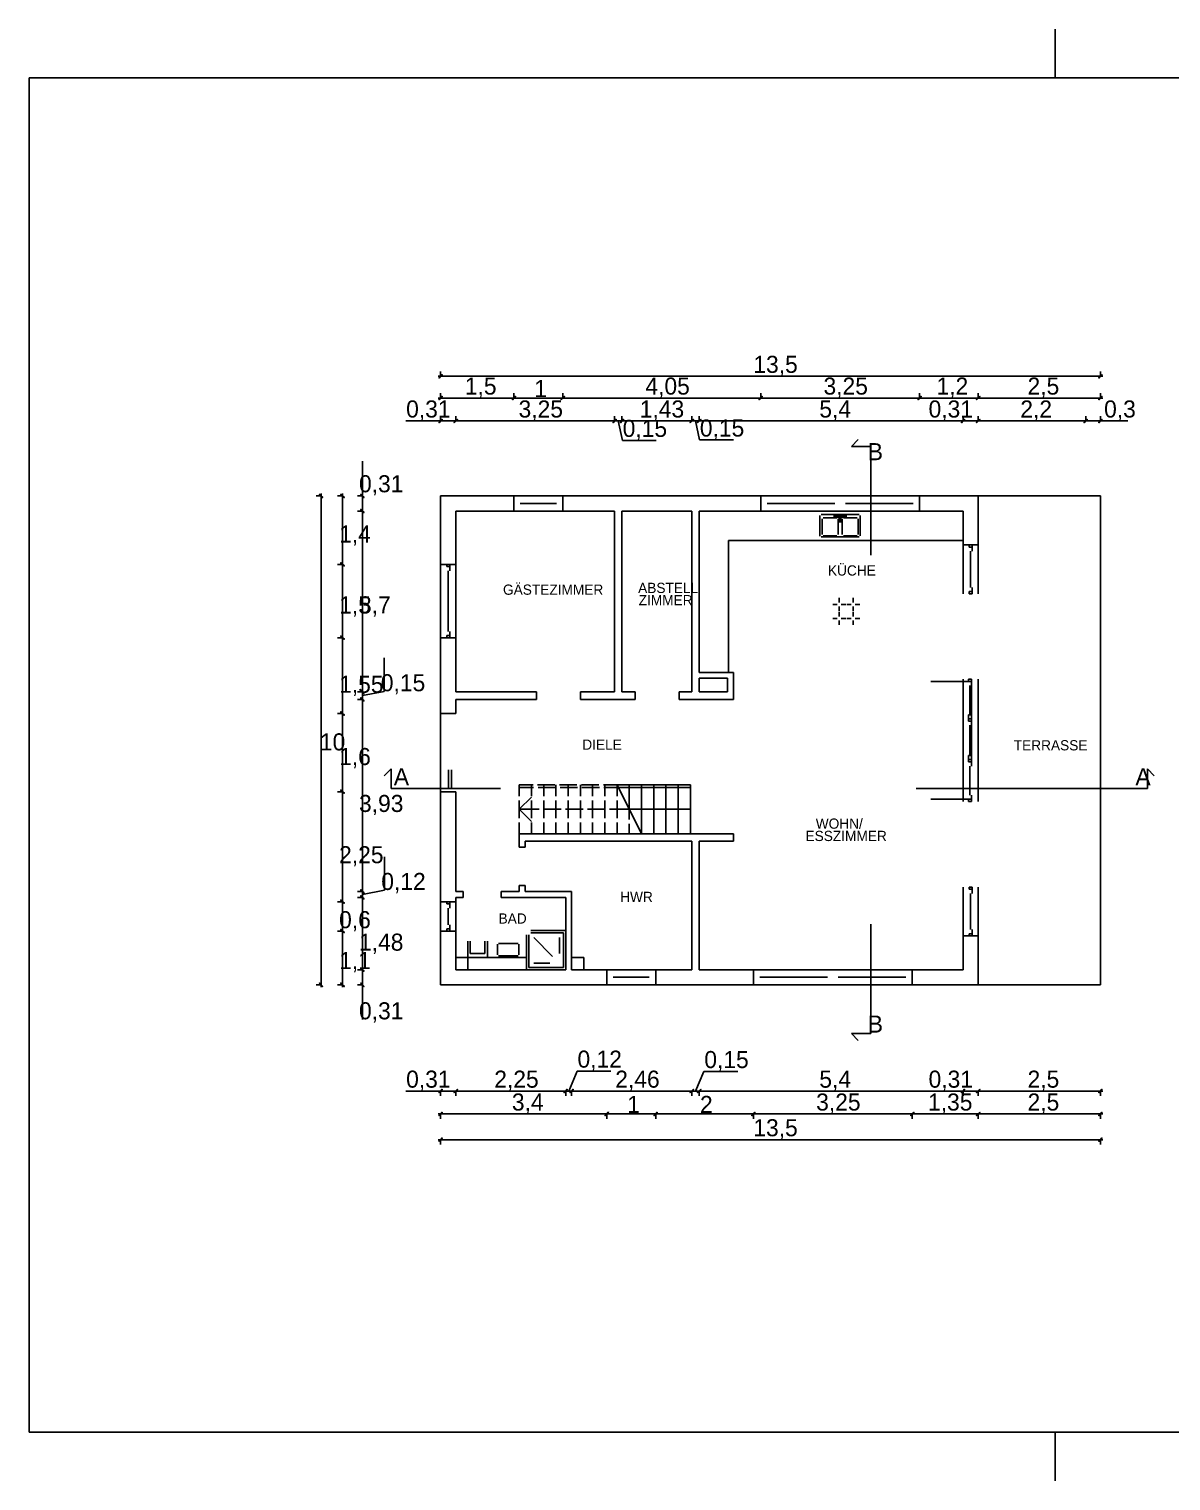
# Model space of a CAD drawing. Header units: metres. Extents: x 57 to 1182, y 0 to 842.
# Drawn here: x 57 to 719, y 0 to 842 of the extents above; entities that cross this region are included whole.
import ezdxf

# ---------------------------------------------------------------- set-up
doc = ezdxf.new("R2010")
doc.units = ezdxf.units.M
doc.layers.add('PDFLines', color=7, linetype='Continuous')
doc.layers.add('PDFText', color=7, linetype='Continuous')

msp = doc.modelspace()

# ---------------------------------------------------------------- linework, layer by layer
at = {"layer": 'PDFLines'}
for p, q in [((651.97, 813.54), (651.97, 841.89)), ((56.69, 813.54), (56.69, 28.35)), ((56.69, 813.54), (1162.2, 813.54)), ((294.03, 640.54), (679.53, 640.54)), ((294.36, 639.67), (296.34, 641.65)), ((296.34, 641.65), (294.57, 639.46)), ((296.34, 641.65), (294.57, 639.46)), ((294.57, 639.46), (296.55, 641.44)), ((295.44, 640.54), (295.44, 643.39)), ((296.55, 641.44), (296.34, 641.65)), ((679.02, 641.65), (677.04, 639.67)), ((677.25, 639.46), (679.02, 641.65)), ((677.25, 639.46), (679.02, 641.65)), ((679.23, 641.44), (677.25, 639.46)), ((678.12, 640.54), (678.12, 643.39)), ((679.02, 641.65), (679.23, 641.44)), ((294.57, 639.46), (294.36, 639.67)), ((677.04, 639.67), (677.25, 639.46)), ((294.03, 627.94), (339.39, 627.94)), ((294.36, 627.07), (296.34, 629.05)), ((294.57, 626.86), (294.36, 627.07)), ((296.34, 629.05), (294.57, 626.86)), ((296.34, 629.05), (294.57, 626.86)), ((294.57, 626.86), (296.55, 628.84)), ((295.44, 627.94), (295.44, 630.79)), ((296.55, 628.84), (296.34, 629.05)), ((336.54, 627.94), (367.74, 627.94)), ((336.87, 627.07), (338.85, 629.05)), ((338.85, 629.05), (336.87, 627.07)), ((337.08, 626.86), (336.87, 627.07)), ((336.87, 627.07), (337.08, 626.86)), ((338.85, 629.05), (337.08, 626.86)), ((338.85, 629.05), (337.08, 626.86)), ((337.08, 626.86), (338.85, 629.05)), ((337.08, 626.86), (338.85, 629.05)), ((337.08, 626.86), (339.06, 628.84)), ((339.06, 628.84), (337.08, 626.86)), ((337.98, 627.94), (337.98, 630.79)), ((337.98, 627.94), (337.98, 630.79)), ((339.06, 628.84), (338.85, 629.05)), ((338.85, 629.05), (339.06, 628.84)), ((364.89, 627.94), (482.52, 627.94)), ((367.2, 629.05), (365.22, 627.07)), ((365.22, 627.07), (367.2, 629.05)), ((365.22, 627.07), (365.43, 626.86)), ((365.43, 626.86), (365.22, 627.07)), ((365.43, 626.86), (367.2, 629.05)), ((365.43, 626.86), (367.2, 629.05)), ((367.2, 629.05), (365.43, 626.86)), ((367.2, 629.05), (365.43, 626.86)), ((367.41, 628.84), (365.43, 626.86)), ((365.43, 626.86), (367.41, 628.84)), ((366.3, 627.94), (366.3, 630.79)), ((366.3, 627.94), (366.3, 630.79)), ((367.2, 629.05), (367.41, 628.84)), ((367.41, 628.84), (367.2, 629.05)), ((479.7, 627.94), (574.65, 627.94)), ((482.01, 629.05), (480.03, 627.07)), ((480.03, 627.07), (482.01, 629.05)), ((480.03, 627.07), (480.24, 626.86)), ((480.24, 626.86), (480.03, 627.07)), ((480.24, 626.86), (482.01, 629.05)), ((480.24, 626.86), (482.01, 629.05)), ((482.01, 629.05), (480.24, 626.86)), ((482.01, 629.05), (480.24, 626.86)), ((482.22, 628.84), (480.24, 626.86)), ((480.24, 626.86), (482.22, 628.84)), ((481.11, 627.94), (481.11, 630.79)), ((481.11, 627.94), (481.11, 630.79)), ((482.01, 629.05), (482.22, 628.84)), ((482.22, 628.84), (482.01, 629.05)), ((571.83, 627.94), (608.67, 627.94)), ((574.14, 629.05), (572.16, 627.07)), ((572.16, 627.07), (574.14, 629.05)), ((572.16, 627.07), (572.37, 626.86)), ((572.37, 626.86), (572.16, 627.07)), ((572.37, 626.86), (574.14, 629.05)), ((572.37, 626.86), (574.14, 629.05)), ((574.14, 629.05), (572.37, 626.86)), ((574.14, 629.05), (572.37, 626.86)), ((574.35, 628.84), (572.37, 626.86)), ((572.37, 626.86), (574.35, 628.84)), ((573.24, 627.94), (573.24, 630.79)), ((573.24, 627.94), (573.24, 630.79)), ((574.14, 629.05), (574.35, 628.84)), ((574.35, 628.84), (574.14, 629.05)), ((605.85, 627.94), (679.53, 627.94)), ((608.16, 629.05), (606.15, 627.07)), ((606.15, 627.07), (608.16, 629.05)), ((606.15, 627.07), (606.36, 626.86)), ((606.36, 626.86), (606.15, 627.07)), ((606.36, 626.86), (608.16, 629.05)), ((606.36, 626.86), (608.16, 629.05)), ((608.16, 629.05), (606.36, 626.86)), ((608.16, 629.05), (606.36, 626.86)), ((608.37, 628.84), (606.36, 626.86)), ((606.36, 626.86), (608.37, 628.84)), ((607.26, 627.94), (607.26, 630.79)), ((607.26, 627.94), (607.26, 630.79)), ((608.16, 629.05), (608.37, 628.84)), ((608.37, 628.84), (608.16, 629.05)), ((679.02, 629.05), (677.04, 627.07)), ((677.04, 627.07), (677.25, 626.86)), ((677.25, 626.86), (679.02, 629.05)), ((677.25, 626.86), (679.02, 629.05)), ((679.23, 628.84), (677.25, 626.86)), ((678.12, 627.94), (678.12, 630.79)), ((679.02, 629.05), (679.23, 628.84)), ((295.44, 614.68), (275.28, 614.68)), ((294.36, 613.78), (296.34, 615.76)), ((296.34, 615.76), (294.57, 613.57)), ((296.34, 615.76), (294.57, 613.57)), ((294.57, 613.57), (296.55, 615.55)), ((295.44, 617.5), (295.44, 614.68)), ((295.44, 614.68), (305.64, 614.68)), ((296.55, 615.55), (296.34, 615.76)), ((302.82, 614.68), (397.77, 614.68)), ((305.13, 615.76), (303.15, 613.78)), ((303.15, 613.78), (305.13, 615.76)), ((303.36, 613.57), (305.13, 615.76)), ((303.36, 613.57), (305.13, 615.76)), ((305.13, 615.76), (303.36, 613.57)), ((305.13, 615.76), (303.36, 613.57)), ((305.34, 615.55), (303.36, 613.57)), ((303.36, 613.57), (305.34, 615.55)), ((304.23, 614.68), (304.23, 617.5)), ((304.23, 614.68), (304.23, 617.5)), ((305.13, 615.76), (305.34, 615.55)), ((305.34, 615.55), (305.13, 615.76)), ((394.95, 614.68), (402.03, 614.68)), ((397.26, 615.76), (395.25, 613.78)), ((395.25, 613.78), (397.26, 615.76)), ((395.46, 613.57), (397.26, 615.76)), ((395.46, 613.57), (397.26, 615.76)), ((397.26, 615.76), (395.46, 613.57)), ((397.26, 615.76), (395.46, 613.57)), ((397.47, 615.55), (395.46, 613.57)), ((395.46, 613.57), (397.47, 615.55)), ((396.36, 614.68), (396.36, 617.5)), ((396.36, 614.68), (396.36, 617.5)), ((397.26, 615.76), (397.47, 615.55)), ((397.47, 615.55), (397.26, 615.76)), ((398.49, 614.68), (400.86, 603.4)), ((399.18, 614.68), (442.56, 614.68)), ((401.49, 615.76), (399.51, 613.78)), ((399.51, 613.78), (401.49, 615.76)), ((399.72, 613.57), (401.49, 615.76)), ((399.72, 613.57), (401.49, 615.76)), ((401.49, 615.76), (399.72, 613.57)), ((401.49, 615.76), (399.72, 613.57)), ((401.7, 615.55), (399.72, 613.57)), ((399.72, 613.57), (401.7, 615.55)), ((400.62, 614.68), (400.62, 617.5)), ((400.62, 614.68), (400.62, 617.5)), ((401.49, 615.76), (401.7, 615.55)), ((401.7, 615.55), (401.49, 615.76)), ((439.74, 614.68), (446.82, 614.68)), ((442.02, 615.76), (440.04, 613.78)), ((440.04, 613.78), (442.02, 615.76)), ((440.25, 613.57), (442.02, 615.76)), ((440.25, 613.57), (442.02, 615.76)), ((442.02, 615.76), (440.25, 613.57)), ((442.02, 615.76), (440.25, 613.57)), ((442.26, 615.55), (440.25, 613.57)), ((440.25, 613.57), (442.26, 615.55)), ((441.15, 614.68), (441.15, 617.5)), ((441.15, 614.68), (441.15, 617.5)), ((442.02, 615.76), (442.26, 615.55)), ((442.26, 615.55), (442.02, 615.76)), ((443.28, 614.68), (445.65, 603.64)), ((443.97, 614.68), (599.88, 614.68)), ((446.28, 615.76), (444.3, 613.78)), ((444.3, 613.78), (446.28, 615.76)), ((444.51, 613.57), (446.28, 615.76)), ((444.51, 613.57), (446.28, 615.76)), ((446.28, 615.76), (444.51, 613.57)), ((446.28, 615.76), (444.51, 613.57)), ((446.49, 615.55), (444.51, 613.57)), ((444.51, 613.57), (446.49, 615.55)), ((445.41, 614.68), (445.41, 617.5)), ((445.41, 614.68), (445.41, 617.5)), ((446.28, 615.76), (446.49, 615.55)), ((446.49, 615.55), (446.28, 615.76)), ((598.47, 614.68), (578.31, 614.68)), ((599.37, 615.76), (597.39, 613.78)), ((597.39, 613.78), (599.37, 615.76)), ((597.6, 613.57), (599.37, 615.76)), ((597.6, 613.57), (599.37, 615.76)), ((599.37, 615.76), (597.6, 613.57)), ((599.37, 615.76), (597.6, 613.57)), ((599.58, 615.55), (597.6, 613.57)), ((597.6, 613.57), (599.58, 615.55)), ((598.47, 614.68), (598.47, 617.5)), ((598.47, 617.5), (598.47, 614.68)), ((598.47, 614.68), (608.67, 614.68)), ((599.37, 615.76), (599.58, 615.55)), ((599.58, 615.55), (599.37, 615.76)), ((605.85, 614.68), (671.04, 614.68)), ((608.16, 615.76), (606.15, 613.78)), ((606.15, 613.78), (608.16, 615.76)), ((606.36, 613.57), (608.16, 615.76)), ((606.36, 613.57), (608.16, 615.76)), ((608.16, 615.76), (606.36, 613.57)), ((608.16, 615.76), (606.36, 613.57)), ((608.37, 615.55), (606.36, 613.57)), ((606.36, 613.57), (608.37, 615.55)), ((607.26, 614.68), (607.26, 617.5)), ((607.26, 614.68), (607.26, 617.5)), ((608.16, 615.76), (608.37, 615.55)), ((608.37, 615.55), (608.16, 615.76)), ((678.12, 614.68), (668.22, 614.68)), ((670.5, 615.76), (668.52, 613.78)), ((668.52, 613.78), (670.5, 615.76)), ((668.73, 613.57), (670.5, 615.76)), ((668.73, 613.57), (670.5, 615.76)), ((670.5, 615.76), (668.73, 613.57)), ((670.5, 615.76), (668.73, 613.57)), ((670.71, 615.55), (668.73, 613.57)), ((668.73, 613.57), (670.71, 615.55)), ((669.63, 614.68), (669.63, 617.5)), ((669.63, 614.68), (669.63, 617.5)), ((670.5, 615.76), (670.71, 615.55)), ((670.71, 615.55), (670.5, 615.76)), ((679.02, 615.76), (677.04, 613.78)), ((677.25, 613.57), (679.02, 615.76)), ((677.25, 613.57), (679.02, 615.76)), ((679.23, 615.55), (677.25, 613.57)), ((678.12, 617.5), (678.12, 614.68)), ((678.12, 614.68), (694.14, 614.68)), ((679.02, 615.76), (679.23, 615.55)), ((294.57, 613.57), (294.36, 613.78)), ((303.15, 613.78), (303.36, 613.57)), ((303.36, 613.57), (303.15, 613.78)), ((395.25, 613.78), (395.46, 613.57)), ((395.46, 613.57), (395.25, 613.78)), ((399.51, 613.78), (399.72, 613.57)), ((399.72, 613.57), (399.51, 613.78)), ((440.04, 613.78), (440.25, 613.57)), ((440.25, 613.57), (440.04, 613.78)), ((444.3, 613.78), (444.51, 613.57)), ((444.51, 613.57), (444.3, 613.78)), ((597.39, 613.78), (597.6, 613.57)), ((597.6, 613.57), (597.39, 613.78)), ((606.15, 613.78), (606.36, 613.57)), ((606.36, 613.57), (606.15, 613.78)), ((668.52, 613.78), (668.73, 613.57)), ((668.73, 613.57), (668.52, 613.78)), ((677.04, 613.78), (677.25, 613.57)), ((400.86, 603.4), (420.45, 603.4)), ((445.65, 603.64), (465.24, 603.64)), ((537.69, 603.82), (533.67, 599.8)), ((533.67, 599.8), (545.01, 599.8)), ((545.01, 599.8), (545.01, 536.83)), ((250.05, 571.15), (250.05, 591.31)), ((226.11, 572.56), (226.11, 286.27)), ((238.53, 530.05), (238.53, 572.56)), ((226.11, 571.15), (223.26, 571.15)), ((225, 572.05), (225.21, 572.26)), ((227.19, 570.25), (225, 572.05)), ((225, 572.05), (226.98, 570.04)), ((227.19, 570.25), (225, 572.05)), ((225.21, 572.26), (227.19, 570.25)), ((226.98, 570.04), (227.19, 570.25)), ((238.53, 571.15), (235.71, 571.15)), ((237.42, 572.05), (237.63, 572.26)), ((239.64, 570.25), (237.42, 572.05)), ((237.42, 572.05), (239.43, 570.04)), ((239.64, 570.25), (237.42, 572.05)), ((237.63, 572.26), (239.64, 570.25)), ((239.43, 570.04), (239.64, 570.25)), ((247.23, 571.15), (250.05, 571.15)), ((248.97, 572.05), (249.18, 572.26)), ((251.16, 570.25), (248.97, 572.05)), ((248.97, 572.05), (250.95, 570.04)), ((251.16, 570.25), (248.97, 572.05)), ((249.18, 572.26), (251.16, 570.25)), ((250.05, 571.15), (250.05, 560.95)), ((250.95, 570.04), (251.16, 570.25)), ((337.98, 571.15), (295.44, 571.15)), ((295.44, 571.15), (295.44, 531.46)), ((337.98, 562.36), (337.98, 571.15)), ((337.98, 571.15), (366.3, 571.15)), ((362.64, 566.77), (341.64, 566.77)), ((366.3, 562.36), (366.3, 571.15)), ((366.3, 571.15), (481.11, 571.15)), ((481.11, 571.15), (481.11, 562.36)), ((481.11, 571.15), (573.24, 571.15)), ((524.13, 566.77), (484.8, 566.77)), ((569.55, 566.77), (530.22, 566.77)), ((573.24, 562.36), (573.24, 571.15)), ((573.24, 571.15), (607.26, 571.15)), ((607.26, 571.15), (607.26, 542.8)), ((607.26, 571.15), (678.12, 571.15)), ((678.12, 571.15), (678.12, 287.68)), ((250.05, 562.36), (247.23, 562.36)), ((250.05, 562.36), (247.23, 562.36)), ((248.97, 563.26), (249.18, 563.47)), ((249.18, 563.47), (248.97, 563.26)), ((251.16, 561.49), (248.97, 563.26)), ((248.97, 563.26), (250.95, 561.28)), ((251.16, 561.49), (248.97, 563.26)), ((248.97, 563.26), (251.16, 561.49)), ((248.97, 563.26), (251.16, 561.49)), ((250.95, 561.28), (248.97, 563.26)), ((249.18, 563.47), (251.16, 561.49)), ((251.16, 561.49), (249.18, 563.47)), ((250.05, 456.07), (250.05, 563.77)), ((250.95, 561.28), (251.16, 561.49)), ((251.16, 561.49), (250.95, 561.28)), ((304.23, 531.46), (304.23, 562.36)), ((304.23, 562.36), (337.98, 562.36)), ((366.3, 562.36), (337.98, 562.36)), ((396.36, 562.36), (366.3, 562.36)), ((396.36, 562.36), (396.36, 457.48)), ((441.15, 562.36), (400.62, 562.36)), ((400.62, 457.48), (400.62, 562.36)), ((441.15, 457.48), (441.15, 562.36)), ((481.11, 562.36), (445.41, 562.36)), ((445.41, 562.36), (445.41, 468.82)), ((573.24, 562.36), (481.11, 562.36)), ((515.49, 547.84), (515.49, 559.75)), ((516.21, 560.41), (538.14, 560.41)), ((516.66, 548.71), (516.66, 557.83)), ((517.38, 558.46), (525.27, 558.46)), ((530.73, 559.9), (523.71, 559.9)), ((523.71, 559.9), (523.71, 558.91)), ((523.71, 558.91), (526.56, 558.91)), ((526.02, 557.83), (526.02, 548.71)), ((527.64, 559.72), (526.56, 559.72)), ((526.56, 559.72), (526.56, 555.7)), ((527.64, 555.7), (527.64, 559.72)), ((527.64, 558.91), (530.73, 558.91)), ((528.36, 548.71), (528.36, 557.83)), ((529.08, 558.46), (536.97, 558.46)), ((530.73, 558.91), (530.73, 559.9)), ((537.69, 557.83), (537.69, 548.71)), ((538.86, 559.75), (538.86, 548.08)), ((598.47, 562.36), (573.24, 562.36)), ((598.47, 542.8), (598.47, 562.36)), ((538.14, 547.42), (516.21, 547.42)), ((525.27, 548.08), (517.38, 548.08)), ((536.97, 548.08), (529.08, 548.08)), ((462.42, 468.82), (462.42, 545.35)), ((462.42, 545.35), (598.47, 545.35)), ((607.26, 542.8), (598.47, 542.8)), ((598.47, 514.45), (598.47, 542.8)), ((603.72, 542.8), (602.01, 542.8)), ((602.01, 542.8), (602.01, 541.54)), ((602.01, 541.54), (603.72, 541.54)), ((602.88, 539.11), (602.88, 518.14)), ((603.72, 539.11), (603.72, 542.8)), ((607.26, 542.8), (607.26, 514.45)), ((238.53, 531.46), (235.71, 531.46)), ((238.53, 531.46), (235.71, 531.46)), ((237.42, 532.36), (237.63, 532.57)), ((237.63, 532.57), (237.42, 532.36)), ((239.64, 530.59), (237.42, 532.36)), ((237.42, 532.36), (239.43, 530.38)), ((239.64, 530.59), (237.42, 532.36)), ((237.42, 532.36), (239.64, 530.59)), ((237.42, 532.36), (239.64, 530.59)), ((239.43, 530.38), (237.42, 532.36)), ((237.63, 532.57), (239.64, 530.59)), ((239.64, 530.59), (237.63, 532.57)), ((238.53, 487.54), (238.53, 532.87)), ((239.43, 530.38), (239.64, 530.59)), ((239.64, 530.59), (239.43, 530.38)), ((295.44, 531.46), (304.23, 531.46)), ((295.44, 488.95), (295.44, 531.46)), ((300.69, 531.47), (298.98, 531.47)), ((298.98, 531.47), (298.98, 530.21)), ((300.69, 527.78), (300.69, 531.47)), ((304.23, 531.46), (304.23, 488.95)), ((298.98, 530.21), (300.69, 530.21)), ((299.85, 527.77), (299.85, 492.64)), ((602.01, 514.46), (602.01, 515.74)), ((602.01, 515.74), (603.72, 515.74)), ((603.72, 514.46), (602.01, 514.46)), ((603.72, 518.15), (603.72, 514.46)), ((522.93, 508.24), (525.51, 508.24)), ((526.65, 511.99), (526.65, 509.41)), ((526.65, 504.52), (526.65, 507.1)), ((530.4, 508.24), (527.82, 508.24)), ((531.03, 508.24), (533.61, 508.24)), ((534.78, 511.99), (534.78, 509.41)), ((534.78, 504.52), (534.78, 507.1)), ((538.5, 508.24), (535.92, 508.24)), ((522.93, 500.14), (525.51, 500.14)), ((526.65, 503.89), (526.65, 501.31)), ((526.65, 496.39), (526.65, 499)), ((530.4, 500.14), (527.82, 500.14)), ((531.03, 500.14), (533.61, 500.14)), ((534.78, 503.89), (534.78, 501.31)), ((534.78, 496.39), (534.78, 499)), ((538.5, 500.14), (535.92, 500.14)), ((238.53, 488.95), (235.71, 488.95)), ((238.53, 488.95), (235.71, 488.95)), ((237.42, 489.82), (237.63, 490.03)), ((237.63, 490.03), (237.42, 489.82)), ((239.64, 488.05), (237.42, 489.82)), ((237.42, 489.82), (239.43, 487.84)), ((239.64, 488.05), (237.42, 489.82)), ((237.42, 489.82), (239.64, 488.05)), ((237.42, 489.82), (239.64, 488.05)), ((239.43, 487.84), (237.42, 489.82)), ((237.63, 490.03), (239.64, 488.05)), ((239.64, 488.05), (237.63, 490.03)), ((238.53, 443.59), (238.53, 490.36)), ((304.23, 488.95), (295.44, 488.95)), ((295.44, 488.95), (295.44, 445)), ((298.98, 488.95), (298.98, 490.21)), ((298.98, 490.21), (300.69, 490.21)), ((300.69, 488.95), (298.98, 488.95)), ((300.69, 492.64), (300.69, 488.95)), ((304.23, 457.48), (304.23, 488.95)), ((239.43, 487.84), (239.64, 488.05)), ((239.64, 488.05), (239.43, 487.84)), ((262.74, 457.75), (262.74, 477.34)), ((465.24, 468.82), (445.41, 468.82)), ((445.41, 465.43), (445.41, 457.48)), ((461.85, 465.43), (445.41, 465.43)), ((461.85, 457.48), (461.85, 465.43)), ((465.24, 457.48), (465.24, 468.82)), ((601.62, 463.57), (579.81, 463.57)), ((598.47, 393.97), (598.47, 464.86)), ((603.33, 464.86), (601.62, 464.86)), ((601.62, 464.86), (601.62, 463.58)), ((601.62, 463.58), (603.33, 463.58)), ((603.33, 461.17), (603.33, 464.86)), ((607.26, 464.86), (607.26, 393.97)), ((250.05, 457.48), (247.23, 457.48)), ((250.05, 457.48), (247.23, 457.48)), ((248.97, 458.38), (249.18, 458.59)), ((249.18, 458.59), (248.97, 458.38)), ((251.16, 456.58), (248.97, 458.38)), ((248.97, 458.38), (250.95, 456.37)), ((251.16, 456.58), (248.97, 458.38)), ((248.97, 458.38), (251.16, 456.58)), ((248.97, 458.38), (251.16, 456.58)), ((250.95, 456.37), (248.97, 458.38)), ((249.18, 458.59), (251.16, 456.58)), ((251.16, 456.58), (249.18, 458.59)), ((250.05, 451.81), (250.05, 458.89)), ((250.05, 455.35), (262.74, 457.75)), ((250.05, 340.39), (250.05, 454.63)), ((250.95, 456.37), (251.16, 456.58)), ((251.16, 456.58), (250.95, 456.37)), ((351, 457.48), (304.23, 457.48)), ((351, 457.48), (351, 453.22)), ((396.36, 457.48), (376.53, 457.48)), ((376.53, 457.48), (376.53, 453.22)), ((400.62, 457.48), (408.21, 457.48)), ((408.21, 457.48), (408.21, 453.22)), ((433.71, 453.22), (433.71, 457.48)), ((433.71, 457.48), (441.15, 457.48)), ((461.85, 457.48), (445.41, 457.48)), ((465.24, 453.22), (465.24, 457.48)), ((602.46, 444.28), (602.46, 461.17)), ((603.33, 461.17), (603.33, 441.86)), ((238.53, 398.23), (238.53, 446.41)), ((250.05, 453.22), (247.23, 453.22)), ((250.05, 453.22), (247.23, 453.22)), ((248.97, 454.12), (249.18, 454.33)), ((249.18, 454.33), (248.97, 454.12)), ((251.16, 452.35), (248.97, 454.12)), ((248.97, 454.12), (250.95, 452.14)), ((251.16, 452.35), (248.97, 454.12)), ((248.97, 454.12), (251.16, 452.35)), ((248.97, 454.12), (251.16, 452.35)), ((250.95, 452.14), (248.97, 454.12)), ((249.18, 454.33), (251.16, 452.35)), ((251.16, 452.35), (249.18, 454.33)), ((250.95, 452.14), (251.16, 452.35)), ((251.16, 452.35), (250.95, 452.14)), ((304.23, 445), (304.23, 453.22)), ((304.23, 453.22), (351, 453.22)), ((376.53, 453.22), (394.95, 453.22)), ((408.21, 453.22), (394.95, 453.22)), ((445.41, 453.22), (433.71, 453.22)), ((445.41, 453.22), (465.24, 453.22)), ((238.53, 445), (235.71, 445)), ((238.53, 445), (235.71, 445)), ((237.42, 445.9), (237.63, 446.11)), ((237.63, 446.11), (237.42, 445.9)), ((239.64, 444.13), (237.42, 445.9)), ((237.42, 445.9), (239.43, 443.92)), ((239.64, 444.13), (237.42, 445.9)), ((237.42, 445.9), (239.64, 444.13)), ((237.42, 445.9), (239.64, 444.13)), ((239.43, 443.92), (237.42, 445.9)), ((237.63, 446.11), (239.64, 444.13)), ((239.64, 444.13), (237.63, 446.11)), ((239.43, 443.92), (239.64, 444.13)), ((239.64, 444.13), (239.43, 443.92)), ((295.44, 445), (304.23, 445)), ((295.44, 445), (295.44, 399.64)), ((601.62, 441.86), (601.62, 444.28)), ((601.62, 444.28), (603.33, 444.28)), ((603.33, 441.86), (601.62, 441.86)), ((601.62, 441.86), (601.62, 440.6)), ((603.33, 441.86), (601.62, 441.86)), ((601.62, 440.6), (603.33, 440.6)), ((602.46, 420.64), (602.46, 438.19)), ((603.33, 438.19), (603.33, 441.86)), ((603.33, 438.19), (603.33, 418.24)), ((266.76, 412.93), (262.77, 408.94)), ((266.76, 401.59), (266.76, 412.93)), ((601.62, 418.24), (601.62, 420.64)), ((601.62, 420.64), (603.33, 420.64)), ((603.33, 418.24), (601.62, 418.24)), ((601.62, 418.24), (601.62, 416.98)), ((603.33, 418.24), (601.62, 418.24)), ((601.62, 416.98), (603.33, 416.98)), ((602.46, 414.55), (602.46, 397.66)), ((603.33, 414.55), (603.33, 418.24)), ((709.41, 408.94), (705.42, 412.93)), ((705.42, 412.93), (705.42, 401.59)), ((299.97, 401.08), (299.97, 412.42)), ((301.68, 412.42), (301.68, 401.08)), ((238.53, 399.64), (235.71, 399.64)), ((238.53, 399.64), (235.71, 399.64)), ((237.42, 400.54), (237.63, 400.75)), ((237.63, 400.75), (237.42, 400.54)), ((239.64, 398.77), (237.42, 400.54)), ((237.42, 400.54), (239.43, 398.56)), ((239.64, 398.77), (237.42, 400.54)), ((237.42, 400.54), (239.64, 398.77)), ((237.42, 400.54), (239.64, 398.77)), ((239.43, 398.56), (237.42, 400.54)), ((237.63, 400.75), (239.64, 398.77)), ((239.64, 398.77), (237.63, 400.75)), ((238.53, 334.45), (238.53, 401.08)), ((239.43, 398.56), (239.64, 398.77)), ((239.64, 398.77), (239.43, 398.56)), ((330.24, 401.59), (266.76, 401.59)), ((304.23, 399.64), (295.44, 399.64)), ((295.44, 399.64), (295.44, 335.86)), ((304.23, 341.83), (304.23, 399.64)), ((341.07, 397.09), (341.07, 403.63)), ((341.07, 403.63), (349.02, 403.63)), ((341.07, 402.19), (349.38, 402.19)), ((341.07, 389.44), (348.18, 396.52)), ((348.18, 403.63), (348.18, 397.09)), ((351.57, 403.63), (361.77, 403.63)), ((351.93, 402.19), (362.13, 402.19)), ((355.26, 403.63), (355.26, 397.09)), ((362.34, 403.63), (362.34, 397.09)), ((364.32, 403.63), (374.52, 403.63)), ((364.68, 402.19), (374.88, 402.19)), ((369.42, 403.63), (369.42, 397.09)), ((376.53, 403.63), (376.53, 397.09)), ((377.07, 403.63), (387.3, 403.63)), ((377.43, 402.19), (387.63, 402.19)), ((383.61, 403.63), (383.61, 397.09)), ((389.85, 403.63), (397.77, 403.63)), ((390.18, 402.19), (398.49, 402.19)), ((390.69, 403.63), (390.69, 397.09)), ((397.77, 403.63), (440.31, 403.63)), ((397.77, 403.63), (397.77, 397.09)), ((411.96, 375.28), (397.77, 403.63)), ((398.49, 402.19), (440.31, 402.19)), ((404.85, 403.63), (404.85, 389.44)), ((411.96, 403.63), (411.96, 375.28)), ((419.04, 403.63), (419.04, 375.28)), ((426.12, 403.63), (426.12, 375.28)), ((433.2, 403.63), (433.2, 375.28)), ((440.31, 403.63), (440.31, 375.28)), ((705.42, 401.59), (571.29, 401.59)), ((603.33, 397.67), (603.33, 393.97)), ((341.07, 384.34), (341.07, 394.54)), ((352.56, 389.44), (341.07, 389.44)), ((341.07, 389.44), (348.18, 382.36)), ((348.18, 394.54), (348.18, 384.34)), ((365.31, 389.44), (355.11, 389.44)), ((355.26, 394.54), (355.26, 384.34)), ((362.34, 394.54), (362.34, 384.34)), ((378.09, 389.44), (367.86, 389.44)), ((369.42, 394.54), (369.42, 384.34)), ((376.53, 394.54), (376.53, 384.34)), ((390.84, 389.44), (380.64, 389.44)), ((383.61, 394.54), (383.61, 384.34)), ((390.69, 394.54), (390.69, 384.34)), ((404.85, 389.44), (393.39, 389.44)), ((397.77, 394.54), (397.77, 384.34)), ((404.85, 389.44), (404.85, 383.62)), ((440.31, 389.44), (404.85, 389.44)), ((601.62, 395.26), (579.81, 395.26)), ((601.62, 393.97), (601.62, 395.27)), ((601.62, 395.27), (603.33, 395.27)), ((603.33, 393.97), (601.62, 393.97)), ((341.07, 375.28), (341.07, 381.79)), ((348.18, 381.79), (348.18, 375.28)), ((355.26, 381.79), (355.26, 375.28)), ((362.34, 381.79), (362.34, 375.28)), ((369.42, 381.79), (369.42, 375.28)), ((376.53, 381.79), (376.53, 375.28)), ((383.61, 381.79), (383.61, 375.28)), ((390.69, 381.79), (390.69, 375.28)), ((397.77, 381.79), (397.77, 375.28)), ((404.85, 381.07), (404.85, 375.28)), ((445.41, 375.28), (341.07, 375.28)), ((341.07, 375.28), (341.07, 367.48)), ((441.15, 371.02), (344.49, 371.02)), ((344.49, 371.02), (344.49, 367.48)), ((441.15, 296.47), (441.15, 371.02)), ((445.41, 375.28), (465.24, 375.28)), ((445.41, 296.47), (445.41, 371.02)), ((465.24, 371.02), (445.41, 371.02)), ((465.24, 375.28), (465.24, 371.02)), ((344.49, 367.48), (341.07, 367.48)), ((262.95, 342.49), (262.95, 361.96)), ((341.07, 345.37), (341.07, 341.83)), ((344.49, 345.37), (341.07, 345.37)), ((344.49, 345.37), (344.49, 341.83)), ((237.42, 336.76), (237.63, 336.97)), ((237.63, 336.97), (237.42, 336.76)), ((239.64, 334.99), (237.42, 336.76)), ((237.42, 336.76), (239.43, 334.78)), ((239.64, 334.99), (237.42, 336.76)), ((237.42, 336.76), (239.64, 334.99)), ((237.42, 336.76), (239.64, 334.99)), ((239.43, 334.78), (237.42, 336.76)), ((237.63, 336.97), (239.64, 334.99)), ((239.64, 334.99), (237.63, 336.97)), ((238.53, 317.44), (238.53, 337.3)), ((250.05, 341.83), (247.23, 341.83)), ((250.05, 341.83), (247.23, 341.83)), ((250.05, 338.41), (247.23, 338.41)), ((250.05, 338.41), (247.23, 338.41)), ((248.97, 342.7), (249.18, 342.91)), ((249.18, 342.91), (248.97, 342.7)), ((251.16, 340.93), (248.97, 342.7)), ((248.97, 342.7), (250.95, 340.72)), ((251.16, 340.93), (248.97, 342.7)), ((248.97, 342.7), (251.16, 340.93)), ((248.97, 342.7), (251.16, 340.93)), ((250.95, 340.72), (248.97, 342.7)), ((248.97, 339.31), (249.18, 339.52)), ((249.18, 339.52), (248.97, 339.31)), ((251.16, 337.54), (248.97, 339.31)), ((248.97, 339.31), (250.95, 337.33)), ((251.16, 337.54), (248.97, 339.31)), ((248.97, 339.31), (251.16, 337.54)), ((248.97, 339.31), (251.16, 337.54)), ((250.95, 337.33), (248.97, 339.31)), ((249.18, 342.91), (251.16, 340.93)), ((251.16, 340.93), (249.18, 342.91)), ((249.18, 339.52), (251.16, 337.54)), ((251.16, 337.54), (249.18, 339.52)), ((250.05, 337), (250.05, 343.24)), ((250.05, 340.12), (262.95, 342.49)), ((250.05, 295.06), (250.05, 339.85)), ((250.95, 340.72), (251.16, 340.93)), ((251.16, 340.93), (250.95, 340.72)), ((250.95, 337.33), (251.16, 337.54)), ((251.16, 337.54), (250.95, 337.33)), ((308.49, 341.83), (304.23, 341.83)), ((304.23, 335.86), (304.23, 338.41)), ((308.49, 338.41), (304.23, 338.41)), ((308.49, 341.83), (308.49, 338.41)), ((341.07, 341.83), (330.6, 341.83)), ((330.6, 341.83), (330.6, 338.41)), ((368.01, 338.41), (330.6, 338.41)), ((371.4, 341.83), (344.49, 341.83)), ((368.01, 296.47), (368.01, 338.41)), ((371.4, 296.47), (371.4, 341.83)), ((598.47, 344.38), (598.47, 316.03)), ((603.72, 344.38), (602.01, 344.38)), ((602.01, 344.38), (602.01, 343.1)), ((602.01, 343.1), (603.72, 343.1)), ((602.88, 340.69), (602.88, 319.72)), ((603.72, 340.7), (603.72, 344.38)), ((607.26, 316.03), (607.26, 344.38)), ((238.53, 335.86), (235.71, 335.86)), ((238.53, 335.86), (235.71, 335.86)), ((239.43, 334.78), (239.64, 334.99)), ((239.64, 334.99), (239.43, 334.78)), ((295.44, 335.86), (304.23, 335.86)), ((295.44, 318.85), (295.44, 335.86)), ((300.69, 335.86), (298.98, 335.86)), ((298.98, 335.86), (298.98, 334.61)), ((298.98, 334.61), (300.69, 334.61)), ((299.85, 332.17), (299.85, 322.54)), ((300.69, 332.18), (300.69, 335.86)), ((304.23, 335.86), (304.23, 318.85)), ((237.42, 319.75), (237.63, 319.96)), ((237.63, 319.96), (237.42, 319.75)), ((237.63, 319.96), (239.64, 317.98)), ((239.64, 317.98), (237.63, 319.96)), ((238.53, 286.27), (238.53, 320.29)), ((298.98, 318.85), (298.98, 320.15)), ((298.98, 320.15), (300.69, 320.15)), ((300.69, 322.54), (300.69, 318.85)), ((545.01, 322.9), (545.01, 259.42)), ((238.53, 318.85), (235.71, 318.85)), ((238.53, 318.85), (235.71, 318.85)), ((239.64, 317.98), (237.42, 319.75)), ((237.42, 319.75), (239.43, 317.77)), ((239.64, 317.98), (237.42, 319.75)), ((237.42, 319.75), (239.64, 317.98)), ((237.42, 319.75), (239.64, 317.98)), ((239.43, 317.77), (237.42, 319.75)), ((239.43, 317.77), (239.64, 317.98)), ((239.64, 317.98), (239.43, 317.77)), ((304.23, 318.85), (295.44, 318.85)), ((295.44, 318.85), (295.44, 287.68)), ((300.69, 318.85), (298.98, 318.85)), ((304.23, 296.47), (304.23, 318.85)), ((311.19, 303.55), (311.19, 312.91)), ((312.6, 305.83), (312.6, 312.91)), ((321.12, 312.91), (321.12, 305.83)), ((322.53, 312.91), (322.53, 303.55)), ((340.35, 311.71), (328.92, 311.71)), ((345.33, 316.63), (345.33, 296.47)), ((346.59, 316.63), (346.59, 297.73)), ((368.01, 319.15), (347.85, 319.15)), ((366.75, 317.89), (347.85, 317.89)), ((360.42, 304.18), (349.53, 315.07)), ((364.32, 305.8), (364.32, 315.07)), ((366.75, 297.73), (366.75, 317.89)), ((368.01, 296.47), (368.01, 319.15)), ((607.26, 316.03), (598.47, 316.03)), ((598.47, 316.03), (598.47, 296.47)), ((602.01, 316.04), (602.01, 317.3)), ((602.01, 317.3), (603.72, 317.3)), ((603.72, 316.04), (602.01, 316.04)), ((603.72, 319.72), (603.72, 316.04)), ((607.26, 287.68), (607.26, 316.03)), ((311.31, 303.55), (304.23, 303.55)), ((322.53, 303.55), (311.19, 303.55)), ((311.31, 296.47), (311.31, 303.55)), ((311.31, 303.55), (345.33, 303.55)), ((321.12, 305.83), (312.6, 305.83)), ((328.5, 311.32), (328.5, 304.99)), ((328.92, 304.57), (340.35, 304.57)), ((340.74, 304.99), (340.74, 311.32)), ((378.51, 303.55), (371.4, 303.55)), ((378.51, 296.47), (378.51, 303.55)), ((250.05, 296.47), (247.23, 296.47)), ((250.05, 296.47), (247.23, 296.47)), ((248.97, 297.34), (249.18, 297.55)), ((249.18, 297.55), (248.97, 297.34)), ((251.16, 295.57), (248.97, 297.34)), ((248.97, 297.34), (250.95, 295.36)), ((251.16, 295.57), (248.97, 297.34)), ((248.97, 297.34), (251.16, 295.57)), ((248.97, 297.34), (251.16, 295.57)), ((250.95, 295.36), (248.97, 297.34)), ((249.18, 297.55), (251.16, 295.57)), ((251.16, 295.57), (249.18, 297.55)), ((250.05, 287.68), (250.05, 297.88)), ((250.95, 295.36), (251.16, 295.57)), ((251.16, 295.57), (250.95, 295.36)), ((368.01, 296.47), (304.23, 296.47)), ((345.33, 296.47), (368.01, 296.47)), ((346.59, 297.73), (366.75, 297.73)), ((358.8, 300.25), (349.53, 300.25)), ((391.83, 296.47), (371.4, 296.47)), ((391.83, 287.68), (391.83, 296.47)), ((420.18, 296.47), (391.83, 296.47)), ((420.18, 287.68), (420.18, 296.47)), ((420.18, 296.47), (441.15, 296.47)), ((445.41, 296.47), (476.85, 296.47)), ((476.85, 296.47), (476.85, 287.68)), ((568.98, 296.47), (476.85, 296.47)), ((598.47, 296.47), (568.98, 296.47)), ((568.98, 296.47), (568.98, 287.68)), ((226.11, 287.68), (223.26, 287.68)), ((225.21, 288.79), (225, 288.58)), ((225, 288.58), (227.19, 286.78)), ((225, 288.58), (227.19, 286.78)), ((226.98, 286.57), (225, 288.58)), ((227.19, 286.78), (225.21, 288.79)), ((227.19, 286.78), (226.98, 286.57)), ((238.53, 287.68), (235.71, 287.68)), ((237.63, 288.79), (237.42, 288.58)), ((237.42, 288.58), (239.64, 286.78)), ((237.42, 288.58), (239.64, 286.78)), ((239.43, 286.57), (237.42, 288.58)), ((239.64, 286.78), (237.63, 288.79)), ((239.64, 286.78), (239.43, 286.57)), ((247.23, 287.68), (250.05, 287.68)), ((249.18, 288.79), (248.97, 288.58)), ((248.97, 288.58), (251.16, 286.78)), ((248.97, 288.58), (251.16, 286.78)), ((250.95, 286.57), (248.97, 288.58)), ((251.16, 286.78), (249.18, 288.79)), ((250.05, 287.68), (250.05, 267.52)), ((251.16, 286.78), (250.95, 286.57)), ((295.44, 287.68), (391.83, 287.68)), ((391.83, 287.68), (420.18, 287.68)), ((416.49, 292.06), (395.52, 292.06)), ((476.85, 287.68), (420.18, 287.68)), ((476.85, 287.68), (568.98, 287.68)), ((519.87, 292.06), (480.54, 292.06)), ((565.32, 292.06), (525.99, 292.06)), ((568.98, 287.68), (607.26, 287.68)), ((678.12, 287.68), (607.26, 287.68)), ((545.01, 259.42), (533.67, 259.42)), ((533.67, 259.42), (537.69, 255.43)), ((369.72, 226.06), (374.64, 237.67)), ((374.64, 237.67), (394.11, 237.67)), ((443.28, 226.06), (448.2, 237.46)), ((448.2, 237.46), (467.82, 237.46)), ((295.44, 226.06), (275.28, 226.06)), ((294.36, 225.19), (296.34, 227.17)), ((294.57, 224.98), (294.36, 225.19)), ((296.34, 227.17), (294.57, 224.98)), ((296.34, 227.17), (294.57, 224.98)), ((294.57, 224.98), (296.55, 226.96)), ((295.44, 223.24), (295.44, 226.06)), ((295.44, 226.06), (305.64, 226.06)), ((296.55, 226.96), (296.34, 227.17)), ((302.82, 226.06), (369.42, 226.06)), ((305.13, 227.17), (303.15, 225.19)), ((303.15, 225.19), (305.13, 227.17)), ((303.15, 225.19), (303.36, 224.98)), ((303.36, 224.98), (303.15, 225.19)), ((303.36, 224.98), (305.13, 227.17)), ((303.36, 224.98), (305.13, 227.17)), ((305.13, 227.17), (303.36, 224.98)), ((305.13, 227.17), (303.36, 224.98)), ((305.34, 226.96), (303.36, 224.98)), ((303.36, 224.98), (305.34, 226.96)), ((304.23, 226.06), (304.23, 223.24)), ((304.23, 226.06), (304.23, 223.24)), ((305.13, 227.17), (305.34, 226.96)), ((305.34, 226.96), (305.13, 227.17)), ((366.6, 226.06), (372.84, 226.06)), ((368.91, 227.17), (366.93, 225.19)), ((366.93, 225.19), (368.91, 227.17)), ((366.93, 225.19), (367.14, 224.98)), ((367.14, 224.98), (366.93, 225.19)), ((367.14, 224.98), (368.91, 227.17)), ((367.14, 224.98), (368.91, 227.17)), ((368.91, 227.17), (367.14, 224.98)), ((368.91, 227.17), (367.14, 224.98)), ((369.12, 226.96), (367.14, 224.98)), ((367.14, 224.98), (369.12, 226.96)), ((368.01, 226.06), (368.01, 223.24)), ((368.01, 226.06), (368.01, 223.24)), ((368.91, 227.17), (369.12, 226.96)), ((369.12, 226.96), (368.91, 227.17)), ((369.99, 226.06), (442.56, 226.06)), ((372.3, 227.17), (370.32, 225.19)), ((370.32, 225.19), (372.3, 227.17)), ((370.32, 225.19), (370.53, 224.98)), ((370.53, 224.98), (370.32, 225.19)), ((370.53, 224.98), (372.3, 227.17)), ((370.53, 224.98), (372.3, 227.17)), ((372.3, 227.17), (370.53, 224.98)), ((372.3, 227.17), (370.53, 224.98)), ((372.51, 226.96), (370.53, 224.98)), ((370.53, 224.98), (372.51, 226.96)), ((371.4, 226.06), (371.4, 223.24)), ((371.4, 226.06), (371.4, 223.24)), ((372.3, 227.17), (372.51, 226.96)), ((372.51, 226.96), (372.3, 227.17)), ((439.74, 226.06), (446.82, 226.06)), ((442.02, 227.17), (440.04, 225.19)), ((440.04, 225.19), (442.02, 227.17)), ((440.04, 225.19), (440.25, 224.98)), ((440.25, 224.98), (440.04, 225.19)), ((440.25, 224.98), (442.02, 227.17)), ((440.25, 224.98), (442.02, 227.17)), ((442.02, 227.17), (440.25, 224.98)), ((442.02, 227.17), (440.25, 224.98)), ((442.26, 226.96), (440.25, 224.98)), ((440.25, 224.98), (442.26, 226.96)), ((441.15, 226.06), (441.15, 223.24)), ((441.15, 226.06), (441.15, 223.24)), ((442.02, 227.17), (442.26, 226.96)), ((442.26, 226.96), (442.02, 227.17)), ((443.97, 226.06), (599.88, 226.06)), ((446.28, 227.17), (444.3, 225.19)), ((444.3, 225.19), (446.28, 227.17)), ((444.3, 225.19), (444.51, 224.98)), ((444.51, 224.98), (444.3, 225.19)), ((444.51, 224.98), (446.28, 227.17)), ((444.51, 224.98), (446.28, 227.17)), ((446.28, 227.17), (444.51, 224.98)), ((446.28, 227.17), (444.51, 224.98)), ((446.49, 226.96), (444.51, 224.98)), ((444.51, 224.98), (446.49, 226.96)), ((445.41, 226.06), (445.41, 223.24)), ((445.41, 226.06), (445.41, 223.24)), ((446.28, 227.17), (446.49, 226.96)), ((446.49, 226.96), (446.28, 227.17)), ((598.47, 226.06), (578.31, 226.06)), ((599.37, 227.17), (597.39, 225.19)), ((597.39, 225.19), (599.37, 227.17)), ((597.39, 225.19), (597.6, 224.98)), ((597.6, 224.98), (597.39, 225.19)), ((597.6, 224.98), (599.37, 227.17)), ((597.6, 224.98), (599.37, 227.17)), ((599.37, 227.17), (597.6, 224.98)), ((599.37, 227.17), (597.6, 224.98)), ((599.58, 226.96), (597.6, 224.98)), ((597.6, 224.98), (599.58, 226.96)), ((598.47, 226.06), (598.47, 223.24)), ((598.47, 223.24), (598.47, 226.06)), ((598.47, 226.06), (608.67, 226.06)), ((599.37, 227.17), (599.58, 226.96)), ((599.58, 226.96), (599.37, 227.17)), ((605.85, 226.06), (679.53, 226.06)), ((608.16, 227.17), (606.15, 225.19)), ((606.15, 225.19), (608.16, 227.17)), ((606.15, 225.19), (606.36, 224.98)), ((606.36, 224.98), (606.15, 225.19)), ((606.36, 224.98), (608.16, 227.17)), ((606.36, 224.98), (608.16, 227.17)), ((608.16, 227.17), (606.36, 224.98)), ((608.16, 227.17), (606.36, 224.98)), ((608.37, 226.96), (606.36, 224.98)), ((606.36, 224.98), (608.37, 226.96)), ((607.26, 226.06), (607.26, 223.24)), ((607.26, 226.06), (607.26, 223.24)), ((608.16, 227.17), (608.37, 226.96)), ((608.37, 226.96), (608.16, 227.17)), ((679.02, 227.17), (677.04, 225.19)), ((677.04, 225.19), (677.25, 224.98)), ((677.25, 224.98), (679.02, 227.17)), ((677.25, 224.98), (679.02, 227.17)), ((679.23, 226.96), (677.25, 224.98)), ((678.12, 226.06), (678.12, 223.24)), ((679.02, 227.17), (679.23, 226.96)), ((294.03, 212.83), (393.24, 212.83)), ((294.36, 211.93), (296.34, 213.91)), ((294.57, 211.72), (294.36, 211.93)), ((296.34, 213.91), (294.57, 211.72)), ((296.34, 213.91), (294.57, 211.72)), ((294.57, 211.72), (296.55, 213.7)), ((295.44, 212.83), (295.44, 209.98)), ((296.55, 213.7), (296.34, 213.91)), ((390.42, 212.83), (421.59, 212.83)), ((392.7, 213.91), (390.72, 211.93)), ((390.72, 211.93), (392.7, 213.91)), ((390.72, 211.93), (390.93, 211.72)), ((390.93, 211.72), (390.72, 211.93)), ((390.93, 211.72), (392.7, 213.91)), ((390.93, 211.72), (392.7, 213.91)), ((392.7, 213.91), (390.93, 211.72)), ((392.7, 213.91), (390.93, 211.72)), ((392.91, 213.7), (390.93, 211.72)), ((390.93, 211.72), (392.91, 213.7)), ((391.83, 212.83), (391.83, 209.98)), ((391.83, 212.83), (391.83, 209.98)), ((392.7, 213.91), (392.91, 213.7)), ((392.91, 213.7), (392.7, 213.91)), ((418.74, 212.83), (478.29, 212.83)), ((421.05, 213.91), (419.07, 211.93)), ((419.07, 211.93), (421.05, 213.91)), ((419.07, 211.93), (419.28, 211.72)), ((419.28, 211.72), (419.07, 211.93)), ((419.28, 211.72), (421.05, 213.91)), ((419.28, 211.72), (421.05, 213.91)), ((421.05, 213.91), (419.28, 211.72)), ((421.05, 213.91), (419.28, 211.72)), ((421.26, 213.7), (419.28, 211.72)), ((419.28, 211.72), (421.26, 213.7)), ((420.18, 212.83), (420.18, 209.98)), ((420.18, 212.83), (420.18, 209.98)), ((421.05, 213.91), (421.26, 213.7)), ((421.26, 213.7), (421.05, 213.91)), ((475.44, 212.83), (570.42, 212.83)), ((477.75, 213.91), (475.77, 211.93)), ((475.77, 211.93), (477.75, 213.91)), ((475.77, 211.93), (475.98, 211.72)), ((475.98, 211.72), (475.77, 211.93)), ((475.98, 211.72), (477.75, 213.91)), ((475.98, 211.72), (477.75, 213.91)), ((477.75, 213.91), (475.98, 211.72)), ((477.75, 213.91), (475.98, 211.72)), ((477.96, 213.7), (475.98, 211.72)), ((475.98, 211.72), (477.96, 213.7)), ((476.85, 212.83), (476.85, 209.98)), ((476.85, 212.83), (476.85, 209.98)), ((477.75, 213.91), (477.96, 213.7)), ((477.96, 213.7), (477.75, 213.91)), ((567.57, 212.83), (608.67, 212.83)), ((569.88, 213.91), (567.9, 211.93)), ((567.9, 211.93), (569.88, 213.91)), ((567.9, 211.93), (568.11, 211.72)), ((568.11, 211.72), (567.9, 211.93)), ((568.11, 211.72), (569.88, 213.91)), ((568.11, 211.72), (569.88, 213.91)), ((569.88, 213.91), (568.11, 211.72)), ((569.88, 213.91), (568.11, 211.72)), ((570.09, 213.7), (568.11, 211.72)), ((568.11, 211.72), (570.09, 213.7)), ((568.98, 212.83), (568.98, 209.98)), ((568.98, 212.83), (568.98, 209.98)), ((569.88, 213.91), (570.09, 213.7)), ((570.09, 213.7), (569.88, 213.91)), ((605.85, 212.83), (679.53, 212.83)), ((608.16, 213.91), (606.15, 211.93)), ((606.15, 211.93), (608.16, 213.91)), ((606.15, 211.93), (606.36, 211.72)), ((606.36, 211.72), (606.15, 211.93)), ((606.36, 211.72), (608.16, 213.91)), ((606.36, 211.72), (608.16, 213.91)), ((608.16, 213.91), (606.36, 211.72)), ((608.16, 213.91), (606.36, 211.72)), ((608.37, 213.7), (606.36, 211.72)), ((606.36, 211.72), (608.37, 213.7)), ((607.26, 212.83), (607.26, 209.98)), ((607.26, 212.83), (607.26, 209.98)), ((608.16, 213.91), (608.37, 213.7)), ((608.37, 213.7), (608.16, 213.91)), ((679.02, 213.91), (677.04, 211.93)), ((677.04, 211.93), (677.25, 211.72)), ((677.25, 211.72), (679.02, 213.91)), ((677.25, 211.72), (679.02, 213.91)), ((679.23, 213.7), (677.25, 211.72)), ((678.12, 212.83), (678.12, 209.98)), ((679.02, 213.91), (679.23, 213.7)), ((294.03, 197.89), (679.53, 197.89)), ((294.36, 197.02), (296.34, 199)), ((294.57, 196.81), (294.36, 197.02)), ((296.34, 199), (294.57, 196.81)), ((296.34, 199), (294.57, 196.81)), ((294.57, 196.81), (296.55, 198.79)), ((295.44, 197.89), (295.44, 195.07)), ((296.55, 198.79), (296.34, 199)), ((679.02, 199), (677.04, 197.02)), ((677.04, 197.02), (677.25, 196.81)), ((677.25, 196.81), (679.02, 199)), ((677.25, 196.81), (679.02, 199)), ((679.23, 198.79), (677.25, 196.81)), ((678.12, 197.89), (678.12, 195.07)), ((679.02, 199), (679.23, 198.79)), ((56.69, 28.35), (1162.2, 28.35)), ((651.97, 0), (651.97, 28.35))]:
    msp.add_line(p, q, dxfattribs=at)

# ---------------------------------------------------------------- texts
at = {"layer": 'PDFText'}
for s, height, p in [('13,5', 9.9, (476.82, 642.52)), ('4,05', 9.9, (414.21, 629.92)), ('3,25', 9.9, (517.53, 629.92)), ('1,2', 9.9, (583.08, 629.92)), ('2,5', 9.9, (635.88, 629.92)), ('1,5', 9.9, (309.48, 629.92)), ('1', 9.9, (349.77, 628.51)), ('0,31', 9.9, (275.43, 616.63)), ('3,25', 9.9, (340.65, 616.63)), ('1,43', 9.9, (410.94, 616.63)), ('5,4', 9.9, (515.1, 616.63)), ('0,31', 9.9, (578.46, 616.63)), ('2,2', 9.9, (631.68, 616.63)), ('0,3', 9.9, (680.28, 616.63)), ('0,15', 9.9, (401.04, 605.38)), ('0,15', 9.9, (445.8, 605.59)), ('B', 9.89, (543.21, 591.88)), ('0,31', 9.9, (248.1, 573.28)), ('1,4', 9.9, (236.55, 544.12)), ('KÜCHE', 5.932, (520.08, 524.98)), ('GÄSTEZIMMER', 5.9319, (331.62, 513.85)), ('ABSTELL', 5.932, (410.01, 514.87)), ('ZIMMER', 5.932, (410.31, 507.76)), ('1,5', 9.9, (236.55, 502.99)), ('3,7', 9.9, (248.1, 503.05)), ('1,55', 9.9, (236.55, 457)), ('0,15', 9.9, (260.76, 457.9)), ('10', 9.9, (225.42, 423.61)), ('DIELE', 5.932, (377.61, 424)), ('TERRASSE', 5.932, (627.87, 423.61)), ('1,6', 9.9, (236.55, 415.12)), ('A', 9.89, (268.29, 403.42)), ('A', 9.89, (698.46, 403.42)), ('3,93', 9.9, (248.1, 387.91)), ('WOHN/', 5.932, (513.03, 378.19)), ('ESSZIMMER', 5.932, (507.09, 371.05)), ('2,25', 9.9, (236.55, 358.18)), ('0,12', 9.9, (261, 342.67)), ('HWR', 5.932, (399.57, 335.68)), ('0,6', 9.9, (236.55, 320.5)), ('BAD', 5.932, (329.04, 323.17)), ('1,48', 9.9, (248.1, 307.48)), ('1,1', 9.9, (236.55, 296.77)), ('0,31', 9.9, (248.1, 267.67)), ('B', 9.89, (543.21, 259.99)), ('0,12', 9.9, (374.82, 239.65)), ('0,15', 9.9, (448.38, 239.41)), ('0,31', 9.9, (275.43, 228.04)), ('2,25', 9.9, (326.55, 228.04)), ('2,46', 9.9, (396.72, 228.04)), ('5,4', 9.9, (515.1, 228.04)), ('0,31', 9.9, (578.46, 228.04)), ('2,5', 9.9, (635.88, 228.04)), ('3,4', 9.9, (336.78, 214.78)), ('1', 9.9, (403.62, 213.4)), ('2', 9.9, (445.89, 213.4)), ('3,25', 9.9, (513.27, 214.78)), ('1,35', 9.9, (578.16, 214.78)), ('2,5', 9.9, (635.88, 214.78)), ('13,5', 9.9, (476.82, 199.87))]:
    msp.add_text(s, height=height, dxfattribs=at).set_placement(p)

doc.saveas('drawing.dxf')
